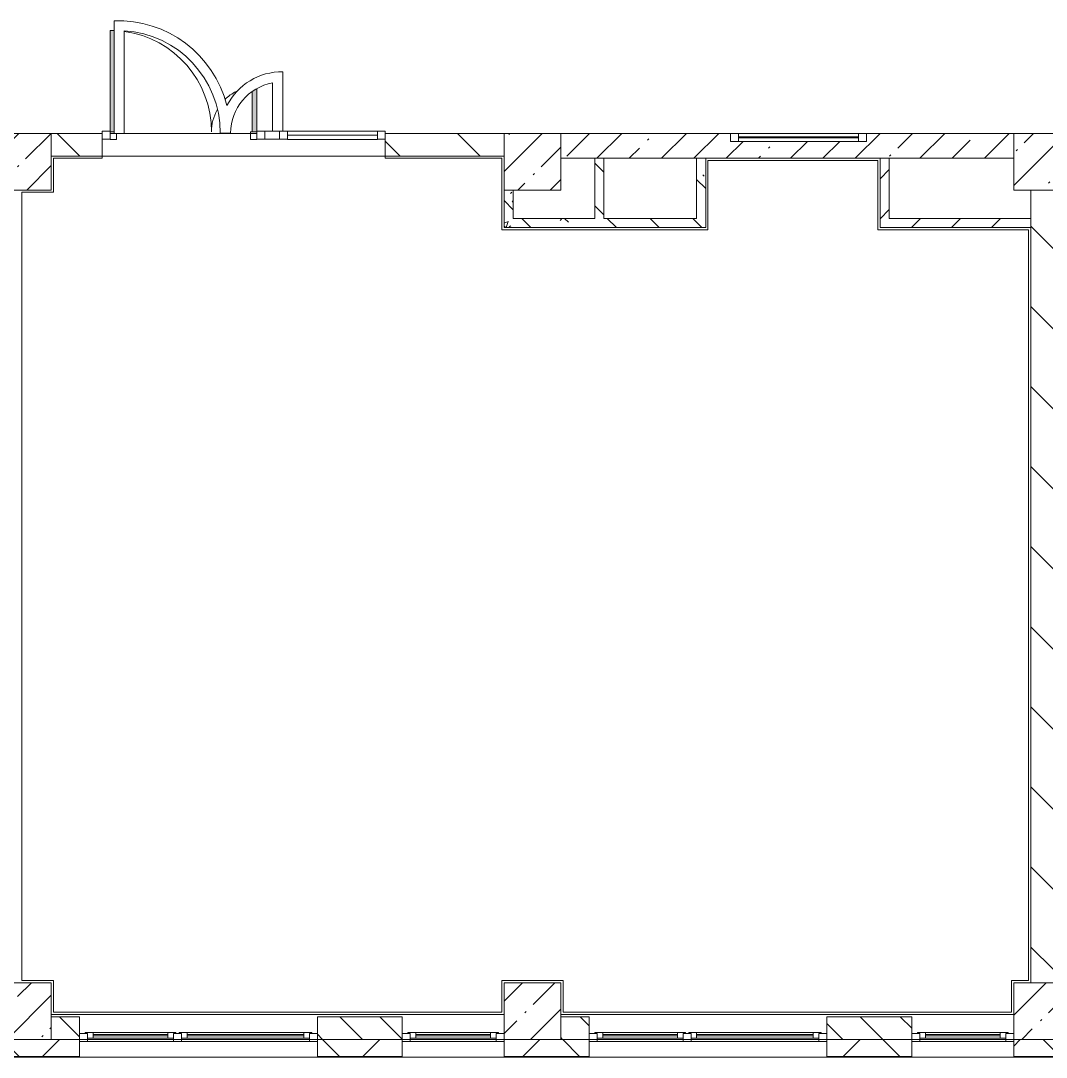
# Model space of a CAD drawing. Header units: millimetres. Extents: x -5426 to 189269, y -8553 to 29000.
# Drawn here: x 109899 to 118957, y -258 to 8895 of the extents above; entities that cross this region are included whole.
import ezdxf

# ---------------------------------------------------------------- set-up
doc = ezdxf.new("R2010")
doc.units = ezdxf.units.MM
for name, color, linetype, lineweight, true_color in [('A-DETL-GENF-5', 7, 'Continuous', 5, 0xaaaaaa), ('A-DOOR-2', 7, 'Continuous', 5, 0xaaaaaa), ('A-DOOR-3', 7, 'Continuous', 5, 0xe2e2e2), ('A-FLOR-2', 7, 'Continuous', 5, 0xaaaaaa), ('I-WALL-22', 7, 'Continuous', 5, 0x787878)]:
    doc.layers.add(name, color=color, linetype=linetype, lineweight=lineweight, true_color=true_color)
for name, color, linetype, lineweight in [('A-GLAZ-2', 7, 'Continuous', 5), ('A-GLAZ-CURT-2', 7, 'Continuous', 5), ('A-GLAZ-CWMG-2', 7, 'Continuous', 5), ('A-WALL', 7, 'Continuous', 9), ('A-WALL-5', 7, 'Continuous', 5), ('I-WALL-20', 7, 'Continuous', 5), ('S-COLS-2', 7, 'Continuous', 5)]:
    doc.layers.add(name, color=color, linetype=linetype, lineweight=lineweight)
pattern_1 = [(45, (62258.8, 0), (-353.5534, 353.5534), []), (135, (62258.8, 0), (-353.5534, -353.5534), [])]
pattern_2 = [(135, (62258.8, 0), (-353.5534, -353.5534), [])]
pattern_3 = [(45, (62258.82, 0), (-176.7767, 176.7767), [])]
pattern_4 = [(135, (62258.8, 0), (-377.171, -377.171), [533.4, -88.9, 17.78, -88.9]), (135, (62258.8, 376.94), (-377.171, -377.171), []), (50, (62258.8, 0), (637.6445, -55.7866), [66.675, -733.425]), (355, (62258.8, 0), (-123.3494, 668.699), [53.34, -586.74]), (100.451, (62311.96, -4.65), (514.299, 612.908), [56.665, -623.315]), (46.184, (62258.8, 177.8), (948.776, -147.15), [100.012, -1100.137]), (96.636, (62337.9, 165.5), (830.909, 865.997), [84.998, -934.973]), (351.184, (62258.8, 177.8), (830.918, 865.988), [80.01, -880.11]), (21, (62347.7, 133.35), (530.6506, -357.9283), [66.675, -733.425]), (326, (62347.7, 133.35), (216.308, 644.6585), [53.34, -586.74]), (71.451, (62391.94, 103.5), (746.9596, 286.724), [56.665, -623.315]), (37.5, (62258.82, 0), (10.8105, 295.9426), [16.764, -562.864, 16.764, -578.866, -588.962]), (37.5, (62258.82, 0), (10.8105, 295.9426), [-1175.258, 16.764, -572.198]), (7.5, (62258.82, 0), (233.8692, 350.6318), [16.764, -322.834, 16.764, -549.529, -224.472]), (7.5, (62258.82, 0), (233.8692, 350.6318), [-905.891, 16.764, -207.708]), (327.5, (62060.58, 0), (474.5678, -20.0513), [16.764, -205.486, 16.764, -676.656, -920.115]), (327.5, (62060.58, 0), (474.5678, -20.0513), [-915.67, 16.764, -903.351]), (317.5, (61971.68, 0), (518.4522, 88.9934), [16.764, -272.161, 16.764, -443.738, -653.415]), (317.5, (61971.68, 0), (518.4522, 88.9934), [-749.427, 16.764, -636.651])]

# ---------------------------------------------------------------- blocks, each defined once
blk = doc.blocks.new('BSC_Колонна _Прямоугольная - 500х500-V64-3_4_1_птичка')
at = {"layer": 'S-COLS-2'}
h = blk.add_hatch(dxfattribs=at)
h.set_pattern_fill('FP_47', color=256, style=0, pattern_type=2)
h.set_pattern_definition([(45, (-47660, -7650), (-285.123, 285.123), []), (45, (-47374.88, -7650), (-285.123, 285.123), [504.031, -100.806, 16.764, -84.042])])
h.paths.add_polyline_path([(-113.1, -250), (250, -250), (250, 250), (-250, 250), (-250, -250)])
for p, q in [((250, 250), (-250, 250)), ((-250, 250), (-250, -250)), ((250, -250), (250, 250)), ((-250, -250), (250, -250))]:
    blk.add_line(p, q, dxfattribs=at)
blk = doc.blocks.new('BSC_Колонна _Прямоугольная - 500х500-V65-3_4_1_птичка')
at = {"layer": 'S-COLS-2'}
h = blk.add_hatch(dxfattribs=at)
h.set_pattern_fill('FP_48', color=256, style=0, pattern_type=2)
h.set_pattern_definition([(45, (-52160, -7650), (-285.123, 285.123), []), (45, (-51874.88, -7650), (-285.123, 285.123), [504.031, -100.806, 16.764, -84.042])])
h.paths.add_polyline_path([(-250, -250), (250, -250), (250, 250), (-250, 250)])
for p, q in [((250, 250), (-250, 250)), ((-250, 250), (-250, -250)), ((250, -250), (250, 250)), ((-250, -250), (250, -250))]:
    blk.add_line(p, q, dxfattribs=at)
blk = doc.blocks.new('BSC_Колонна _Прямоугольная - 500х500-V71-3_4_1_птичка')
at = {"layer": 'S-COLS-2'}
h = blk.add_hatch(dxfattribs=at)
h.set_pattern_fill('FP_54', color=256, style=0, pattern_type=2)
h.set_pattern_definition([(45, (-47660, -150), (-285.123, 285.123), []), (45, (-47374.88, -150), (-285.123, 285.123), [504.031, -100.806, 16.764, -84.042])])
h.paths.add_polyline_path([(-250, -250), (250, -250), (250, 250), (-250, 250)])
for p, q in [((250, 250), (-250, 250)), ((-250, 250), (-250, -250)), ((250, -250), (250, 250)), ((-250, -250), (250, -250))]:
    blk.add_line(p, q, dxfattribs=at)
blk = doc.blocks.new('BSC_Колонна _Прямоугольная - 500х500-V72-3_4_1_птичка')
at = {"layer": 'S-COLS-2'}
h = blk.add_hatch(dxfattribs=at)
h.set_pattern_fill('FP_55', color=256, style=0, pattern_type=2)
h.set_pattern_definition([(45, (-52160, -150), (-285.123, 285.123), []), (45, (-51874.88, -150), (-285.123, 285.123), [504.031, -100.806, 16.764, -84.042])])
h.paths.add_polyline_path([(-250, -250), (250, -250), (250, 250), (-250, 250)])
for p, q in [((250, 250), (-250, 250)), ((-250, 250), (-250, -250)), ((250, -250), (250, 250)), ((-250, -250), (250, -250))]:
    blk.add_line(p, q, dxfattribs=at)
blk = doc.blocks.new('BSC_Колонна _Прямоугольная - 500х500-V85-3_4_1_птичка')
at = {"layer": 'S-COLS-2'}
h = blk.add_hatch(dxfattribs=at)
h.set_pattern_fill('FP_75', color=256, style=0, pattern_type=2)
h.set_pattern_definition([(45, (-56660, -150), (-285.123, 285.123), []), (45, (-56374.88, -150), (-285.123, 285.123), [504.031, -100.806, 16.764, -84.042])])
h.paths.add_polyline_path([(-250, -250), (250, -250), (250, 250), (-250, 250), (-250, 80.5)])
for p, q in [((250, 250), (-250, 250)), ((-250, 250), (-250, -250)), ((250, -250), (250, 250)), ((-250, -250), (250, -250))]:
    blk.add_line(p, q, dxfattribs=at)
blk = doc.blocks.new('BSC_Колонна _Прямоугольная - 500х500-V86-3_4_1_птичка')
at = {"layer": 'S-COLS-2'}
h = blk.add_hatch(dxfattribs=at)
h.set_pattern_fill('FP_76', color=256, style=0, pattern_type=2)
h.set_pattern_definition([(45, (-56660, -7650), (-285.123, 285.123), []), (45, (-56374.88, -7650), (-285.123, 285.123), [504.031, -100.806, 16.764, -84.042])])
h.paths.add_polyline_path([(-250, -250), (250, -250), (250, 250), (-250, 250)])
for p, q in [((250, 250), (-250, 250)), ((-250, 250), (-250, -250)), ((250, -250), (250, 250)), ((-250, -250), (250, -250))]:
    blk.add_line(p, q, dxfattribs=at)
blk = doc.blocks.new('120_Окно_СКБ_1Ст - 120_Окно_СКБ_1Ст 900х2500_h_-V96-3_4_1_птичка')
at = {"layer": 'A-GLAZ-2'}
for p, q in [((-450, -127), (-450, -57)), ((-450, -57), (-380, -57)), ((450, -57), (-450, -57)), ((-380, -57), (-380, -127)), ((380, -87), (-380, -87)), ((-380, -87), (-380, -127)), ((-330, -137), (-330, -87)), ((330, -137), (330, -87)), ((380, -127), (380, -57)), ((380, -57), (450, -57)), ((380, -127), (380, -87)), ((450, -57), (450, -127)), ((-380, -127), (-450, -127)), ((-450, -127), (-400, -127)), ((-380, -127), (-400, -127)), ((-400, -127), (-400, -137)), ((-400, -137), (400, -137)), ((400, -137), (-400, -137)), ((-330, -107), (330, -107)), ((330, -117), (-330, -117)), ((450, -127), (380, -127)), ((400, -127), (380, -127)), ((400, -127), (450, -127)), ((400, -137), (400, -127))]:
    blk.add_line(p, q, dxfattribs=at)
blk = doc.blocks.new('120_Окно_СКБ_2Ст - 120_Окно_СКБ_2Ст 2100х2400 _мал створка справа_-V97-3_4_1_птичка')
at = {"layer": 'A-GLAZ-2'}
for p, q in [((-1050, -127), (-1050, -57)), ((-1050, -57), (-980, -57)), ((1050, -57), (-1050, -57)), ((-980, -57), (-980, -127)), ((150, -87), (-980, -87)), ((-980, -87), (-980, -127)), ((-930, -137), (-930, -87)), ((100, -137), (100, -87)), ((150, -127), (150, -57)), ((150, -57), (220, -57)), ((150, -127), (150, -87)), ((220, -57), (220, -127)), ((980, -87), (220, -87)), ((220, -87), (220, -127)), ((270, -137), (270, -87)), ((930, -137), (930, -87)), ((980, -127), (980, -57)), ((980, -57), (1050, -57)), ((980, -127), (980, -87)), ((1050, -57), (1050, -127)), ((-980, -127), (-1050, -127)), ((-1050, -127), (-1000, -127)), ((-980, -127), (-1000, -127)), ((-1000, -127), (-1000, -137)), ((-1000, -137), (170, -137)), ((170, -137), (-1000, -137)), ((-930, -107), (100, -107)), ((100, -117), (-930, -117)), ((220, -127), (150, -127)), ((170, -127), (150, -127)), ((170, -127), (200, -127)), ((170, -137), (170, -127)), ((220, -127), (200, -127)), ((200, -127), (200, -137)), ((200, -137), (1000, -137)), ((1000, -137), (200, -137)), ((270, -107), (930, -107)), ((930, -117), (270, -117)), ((1050, -127), (980, -127)), ((1000, -127), (980, -127)), ((1000, -127), (1050, -127)), ((1000, -137), (1000, -127))]:
    blk.add_line(p, q, dxfattribs=at)
blk = doc.blocks.new('120_Окно_СКБ_1Ст - 120_Окно_СКБ_1Ст 900х2500_h_-V144-3_4_1_птичка')
at = {"layer": 'A-GLAZ-2'}
for p, q in [((-450, -127), (-450, -57)), ((-450, -57), (-380, -57)), ((450, -57), (-450, -57)), ((-380, -57), (-380, -127)), ((380, -87), (-380, -87)), ((-380, -87), (-380, -127)), ((-330, -137), (-330, -87)), ((330, -137), (330, -87)), ((380, -127), (380, -57)), ((380, -57), (450, -57)), ((380, -127), (380, -87)), ((450, -57), (450, -127)), ((-380, -127), (-450, -127)), ((-450, -127), (-400, -127)), ((-380, -127), (-400, -127)), ((-400, -127), (-400, -137)), ((-400, -137), (400, -137)), ((400, -137), (-400, -137)), ((-330, -107), (330, -107)), ((330, -117), (-330, -117)), ((450, -127), (380, -127)), ((400, -127), (380, -127)), ((400, -127), (450, -127)), ((400, -137), (400, -127))]:
    blk.add_line(p, q, dxfattribs=at)
blk = doc.blocks.new('Прямоугольный импост - 50 x 70 мм-V201-3_4_1_птичка')
at = {"layer": 'A-GLAZ-CWMG-2'}
for p, q in [((-70, 35), (0, 35)), ((-70, -35), (-70, 35)), ((0, 35), (0, -35)), ((0, -35), (-70, -35))]:
    blk.add_line(p, q, dxfattribs=at)
blk = doc.blocks.new('Дверь_Витражная_остекление_ - ДВН_ДАО_Главный вход_1200 в свету-V202-3_4_1_птичка')
at = {"layer": 'A-DOOR-3'}
for points in [[(-647.5, 30), (-613.5, 35), (-613.5, 925), (-647.5, 921.8), (-647.5, 35)], [(607.5, 30), (647.5, 35), (647.5, 410.5), (607.5, 378.4), (607.5, 35)]]:
    blk.add_hatch(color=256, dxfattribs=at).paths.add_polyline_path(points)
at = {"layer": 'A-DETL-GENF-5'}
for p, q in [((-613.5, 925), (-647.5, 925)), ((-647.5, 925), (-647.5, 35)), ((607.5, 385.1), (607.5, 30)), ((647.5, 35), (647.5, 410.5)), ((-647.5, 30), (-613.5, 30)), ((-613.5, 30), (-647.5, 30)), ((-592.5, -40), (-592.5, 15)), ((592.5, -40), (592.5, 30)), ((592.5, 30), (647.5, 30)), ((607.5, 30), (647.5, 30)), ((-647.5, -40), (-592.5, -40)), ((647.5, -40), (592.5, -40))]:
    blk.add_line(p, q, dxfattribs=at)
at = {"layer": 'A-DOOR-2'}
for p, q in [((-647.5, 925), (-647.5, 35)), ((647.5, 410.5), (647.5, 35))]:
    blk.add_line(p, q, dxfattribs=at)
for centre, radius, start, end in [((-647.5, 30), 895, 87.78643, 90), ((-647.5, 30), 895, 360, 81.92896), ((647.5, 30), 400, 117.12057, 134.53885), ((647.5, 30), 400, 151.21297, 180)]:
    blk.add_arc(centre, radius, start, end, dxfattribs=at)
blk = doc.blocks.new('Системная панель - Стемалит - 40мм-V203-3_4_1_птичка')
at = {"layer": 'A-GLAZ-CURT-2'}
for p, q in [((65, 35), (-65, 35)), ((-65, 35), (-65, -35)), ((65, -35), (65, 35)), ((-65, -35), (65, -35))]:
    blk.add_line(p, q, dxfattribs=at)
blk = doc.blocks.new('Прямоугольный импост - 50 x 70 мм-V204-3_4_1_птичка')
at = {"layer": 'A-GLAZ-CWMG-2'}
for p, q in [((-35, 35), (35, 35)), ((-35, -35), (-35, 35)), ((35, 35), (35, -35)), ((35, -35), (-35, -35))]:
    blk.add_line(p, q, dxfattribs=at)
blk = doc.blocks.new('Прямоугольный импост - 50 x 70 мм-V205-3_4_1_птичка')
at = {"layer": 'A-GLAZ-CWMG-2'}
for p, q in [((0, 35), (-70, 35)), ((-70, 35), (-70, -35)), ((0, -35), (0, 35)), ((-70, -35), (0, -35))]:
    blk.add_line(p, q, dxfattribs=at)
blk = doc.blocks.new('Системная панель - Стекло - 40мм-V209-3_4_1_птичка')
at = {"layer": 'A-GLAZ-CURT-2'}
for p, q in [((397.5, 0), (-397.5, 0)), ((-397.5, 0), (-397.5, -40)), ((397.5, -40), (397.5, 0)), ((-397.5, -40), (397.5, -40))]:
    blk.add_line(p, q, dxfattribs=at)
blk = doc.blocks.new('Прямоугольный импост - 50 x 70 мм-V207-3_4_1_птичка')
at = {"layer": 'A-GLAZ-CWMG-2'}
for p, q in [((-35, 35), (35, 35)), ((-35, -35), (-35, 35)), ((35, 35), (35, -35)), ((35, -35), (-35, -35))]:
    blk.add_line(p, q, dxfattribs=at)
blk = doc.blocks.new('Прямоугольный импост - 50 x 70 мм-V208-3_4_1_птичка')
at = {"layer": 'A-GLAZ-CWMG-2'}
blk.add_line((42060, 7920), (41265, 7920), dxfattribs=at)
blk = doc.blocks.new('120_Окно_СКБ_1Ст - 120_Окно_СКБ_1Ст 400х1200 EI30-V214-3_4_1_птичка')
at = {"layer": 'A-GLAZ-2'}
for p, q in [((-600, 40), (-600, 110)), ((-600, 110), (-530, 110)), ((600, 110), (-600, 110)), ((-530, 110), (-530, 40)), ((530, 40), (530, 110)), ((530, 110), (600, 110)), ((600, 110), (600, 40)), ((-530, 40), (-600, 40)), ((-600, 40), (600, 40)), ((530, 80), (-530, 80)), ((530, 70), (-530, 70)), ((600, 40), (530, 40))]:
    blk.add_line(p, q, dxfattribs=at)

msp = doc.modelspace()

# ---------------------------------------------------------------- hatches: boundary and pattern name
at = {"layer": 'A-WALL-5'}
h = msp.add_hatch(dxfattribs=at)
h.set_pattern_fill('FP_68', color=256, style=0, pattern_type=2)
h.set_pattern_definition([(135, (62258.82, 0), (-176.7767, -176.7767), [])])
h.paths.add_polyline_path([(127517.6, -100), (127668.8, -100), (127668.8, 100), (127418.8, 100), (127418.8, -100)])
h.paths.add_polyline_path([(117263.3, -100), (117768.8, -100), (117768.8, 100), (117018.8, 100), (117018.8, -100)])
h.paths.add_polyline_path([(119168.8, -100), (120068.8, -100), (120068.8, 100), (119168.8, 100), (119168.8, -52.2)])
h.paths.add_polyline_path([(126518.8, -100), (126518.8, 100), (125968.8, 100), (125968.8, -100)])
h.paths.add_polyline_path([(123668.8, -100), (123868.8, -100), (123868.8, 100), (123668.8, 100), (123668.8, 42.9)])
h.paths.add_polyline_path([(106076.9, -100), (106568.8, -100), (106568.8, 100), (105668.8, 100), (105668.8, -100)])
h.paths.add_polyline_path([(110418.8, -100), (110418.8, 100), (110168.8, 100), (110168.8, -100)])
h.paths.add_polyline_path([(113268.8, -100), (113268.8, 100), (112518.8, 100), (112518.8, -100)])
h.paths.add_polyline_path([(104918.8, -100), (105168.8, -100), (105168.8, 100), (104918.8, 100)])
h.paths.add_polyline_path([(114668.8, -100), (114918.8, -100), (114918.8, 100), (114668.8, 100), (114668.8, 33.3)])
h.paths.add_polyline_path([(104018.8, -100), (104018.8, 100), (103398.8, 100), (103398.8, -100)])
h.paths.add_polyline_path([(100798.8, -100), (100798.8, 100), (100748.8, 100), (100748.8, -100)])
h = msp.add_hatch(dxfattribs=at)
h.set_pattern_fill('FP_70', color=256, style=0, pattern_type=2)
h.set_pattern_definition(pattern_1)
h.paths.add_polyline_path([(117263.3, -250), (117768.8, -250), (117768.8, -100), (117018.8, -100), (117018.8, -250)])
h.paths.add_polyline_path([(118885.9, -250), (118885.9, -100), (118668.8, -100), (118668.8, -250)])
h.paths.add_polyline_path([(113268.8, -250), (113268.8, -100), (112518.8, -100), (112518.8, -250)])
h.paths.add_polyline_path([(103398.8, -250), (104018.8, -250), (104018.8, -100), (103398.8, -100)])
h.paths.add_polyline_path([(110168.8, -250), (110418.8, -250), (110418.8, -100), (109668.8, -100), (109668.8, -250), (109805.7, -250)])
h.paths.add_polyline_path([(104918.8, -250), (106568.8, -250), (106568.8, -100), (104918.8, -100)])
h.paths.add_polyline_path([(114918.8, -250), (114918.8, -100), (114168.8, -100), (114168.8, -250), (114466.7, -250)])
h.paths.add_polyline_path([(101298.8, -250), (101298.8, -100), (100568.8, -100), (100568.8, -250)])
h = msp.add_hatch(dxfattribs=at)
h.set_pattern_fill('FP_70', color=256, style=0, pattern_type=2)
h.set_pattern_definition(pattern_1)
h.paths.add_polyline_path([(132918.8, -250), (132918.8, -100), (129318.8, -100), (129318.8, -250), (132178.6, -250)])
h.paths.add_polyline_path([(137958.8, -250), (137958.8, -100), (133818.8, -100), (133818.8, -250), (137771.8, -250)])
h.paths.add_polyline_path([(119168.8, -250), (120068.8, -250), (120068.8, -100), (118885.9, -100), (118885.9, -250), (119127.7, -250)])
h.paths.add_polyline_path([(123668.8, -250), (123868.8, -250), (123868.8, -100), (123168.8, -100), (123168.8, -250)])
h.paths.add_polyline_path([(125968.8, -250), (126518.8, -250), (126518.8, -100), (125968.8, -100)])
h.paths.add_polyline_path([(128168.8, -250), (128418.8, -250), (128418.8, -100), (127418.8, -100), (127418.8, -250), (127668.8, -250)])
at = {"layer": 'I-WALL-20'}
h = msp.add_hatch(dxfattribs=at)
h.set_pattern_fill('FP_69', color=256, style=0, pattern_type=2)
h.set_pattern_definition(pattern_2)
h.paths.add_polyline_path([(113534.5, 7700), (114168.8, 7700), (114168.8, 7900), (113118.8, 7900), (113118.8, 7700)])
h.paths.add_polyline_path([(110168.8, 7700), (110618.8, 7700), (110618.8, 7900), (110168.8, 7900), (110168.8, 7750.3)])
h = msp.add_hatch(dxfattribs=at)
h.set_pattern_fill('FP_66', color=256, style=0, pattern_type=2)
h.set_pattern_definition([(45, (62258.82, 0), (-285.123, 285.123), []), (45, (62543.95, 0), (-285.123, 285.123), [504.031, -100.806, 16.764, -84.042])])
h.paths.add_polyline_path([(118668.8, 7680), (118668.8, 7900), (117368.8, 7900), (117368.8, 7830), (116168.8, 7830), (116168.8, 7900), (114668.8, 7900), (114668.8, 7680), (117568.8, 7680)])
h = msp.add_hatch(dxfattribs=at)
h.set_pattern_fill('FP_71', color=256, style=0, pattern_type=2)
h.set_pattern_definition(pattern_3)
h.paths.add_polyline_path([(117568.8, 7070), (117568.8, 7680), (117488.8, 7680), (117488.8, 7070)])
h = msp.add_hatch(dxfattribs=at)
h.set_pattern_fill('FP_69', color=256, style=0, pattern_type=2)
h.set_pattern_definition(pattern_2)
h.paths.add_polyline_path([(118819.5, 400), (119019.5, 400), (119019.5, 7400), (118819.5, 7400), (118819.5, 808.9)])
h = msp.add_hatch(dxfattribs=at)
h.set_pattern_fill('FP_71', color=256, style=0, pattern_type=2)
h.set_pattern_definition(pattern_3)
h.paths.add_polyline_path([(118819.5, 7070), (118819.5, 7150), (117568.8, 7150), (117568.8, 7070)])
at = {"layer": 'I-WALL-22'}
h = msp.add_hatch(dxfattribs=at)
h.set_pattern_fill('FP_74', color=256, style=0, pattern_type=2)
h.set_pattern_definition(pattern_4)
h.paths.add_polyline_path([(115048.8, 7150), (115048.8, 7680), (114968.8, 7680), (114968.8, 7150)])
h = msp.add_hatch(dxfattribs=at)
h.set_pattern_fill('FP_74', color=256, style=0, pattern_type=2)
h.set_pattern_definition(pattern_4)
h.paths.add_polyline_path([(115948.8, 7150), (115948.8, 7680), (115868.8, 7680), (115868.8, 7150)])
h = msp.add_hatch(dxfattribs=at)
h.set_pattern_fill('FP_74', color=256, style=0, pattern_type=2)
h.set_pattern_definition(pattern_4)
h.paths.add_polyline_path([(114248.8, 7150), (114248.8, 7400), (114168.8, 7400), (114168.8, 7150)])
h = msp.add_hatch(dxfattribs=at)
h.set_pattern_fill('FP_74', color=256, style=0, pattern_type=2)
h.set_pattern_definition(pattern_4)
h.paths.add_polyline_path([(115398.9, 7070), (115948.8, 7070), (115948.8, 7150), (114168.8, 7150), (114168.8, 7070)])

# ---------------------------------------------------------------- linework, layer by layer
at = {"layer": 'A-FLOR-2'}
for p, q in [((110722.8, 8894.4), (110722.8, 7900)), ((110812.8, 7900), (110812.8, 8806.8)), ((112213, 7920), (112213, 8443.9)), ((112123, 8346.4), (112123, 7920)), ((110722.8, 7900), (110812.8, 7900)), ((111661.5, 7903.5), (111751.5, 7903.5)), ((110618.8, 7700), (110618.8, 7680)), ((113118.8, 7680), (113118.8, 7700)), ((110618.8, 7680), (110188.8, 7680)), ((110188.8, 7680), (110188.8, 7380)), ((114148.8, 7680), (113118.8, 7680)), ((114148.8, 7050), (114148.8, 7680)), ((117468.8, 7660), (115968.8, 7660)), ((115968.8, 7660), (115968.8, 7050)), ((117468.8, 7050), (117468.8, 7660)), ((110188.8, 7380), (109908.8, 7380)), ((109908.8, 7380), (109908.8, 420)), ((115968.8, 7050), (114148.8, 7050)), ((118799.5, 7050), (117468.8, 7050)), ((118799.5, 420), (118799.5, 7050)), ((109908.8, 420), (110188.8, 420)), ((110188.8, 420), (110188.8, 140)), ((114148.8, 140), (114148.8, 420)), ((114148.8, 420), (114688.8, 420)), ((114688.8, 420), (114688.8, 140)), ((118648.8, 140), (118648.8, 420)), ((118648.8, 420), (118799.5, 420)), ((110188.8, 140), (114148.8, 140)), ((114688.8, 140), (118648.8, 140))]:
    msp.add_line(p, q, dxfattribs=at)
for centre, radius, start, end in [((110756.5, 7900), 995, 14.33829, 91.93805), ((110756.5, 7903.5), 905, 360, 86.42904), ((112205.5, 7900), 544, 89.21005, 153.06648), ((112205.5, 7900), 454, 100.46985, 179.55829)]:
    msp.add_arc(centre, radius, start, end, dxfattribs=at)
at = {"layer": 'A-WALL'}
for p, q in [((115948.8, 7680), (115868.8, 7680)), ((117568.8, 7680), (117488.8, 7680)), ((118819.5, 7070), (118819.5, 7150)), ((110168.8, -100), (110418.8, -100)), ((112518.8, -100), (113268.8, -100)), ((114668.8, -100), (114918.8, -100)), ((117018.8, -100), (117768.8, -100)), ((109668.8, -250), (110418.8, -250)), ((109668.8, -253), (110418.8, -253)), ((112518.8, -250), (113268.8, -250)), ((112518.8, -253), (113268.8, -253)), ((114168.8, -250), (114918.8, -250)), ((114168.8, -253), (114918.8, -253)), ((117018.8, -250), (117768.8, -250)), ((117018.8, -253), (117768.8, -253)), ((118668.8, -250), (120068.8, -250)), ((118668.8, -253), (120068.8, -253))]:
    msp.add_line(p, q, dxfattribs=at)
at = {"layer": 'A-WALL-5'}
for p, q in [((110418.8, 100), (110168.8, 100)), ((110418.8, -258), (110418.8, 100)), ((113268.8, 100), (112518.8, 100)), ((112518.8, 100), (112518.8, -258)), ((113268.8, -258), (113268.8, 100)), ((114918.8, 100), (114668.8, 100)), ((114918.8, -258), (114918.8, 100)), ((117768.8, 100), (117018.8, 100)), ((117018.8, 100), (117018.8, -258)), ((117768.8, -258), (117768.8, 100)), ((110418.8, -100), (112518.8, -100)), ((113268.8, -100), (114168.8, -100)), ((114168.8, -100), (114168.8, -258)), ((114918.8, -100), (117018.8, -100)), ((117768.8, -100), (118668.8, -100)), ((118668.8, -100), (118668.8, -258)), ((113268.8, -258), (101298.8, -258)), ((126518.8, -258), (113268.8, -258))]:
    msp.add_line(p, q, dxfattribs=at)
at = {"layer": 'I-WALL-20'}
for p, q in [((110618.8, 7900), (110168.8, 7900)), ((110618.8, 7700), (110618.8, 7900)), ((110688.8, 7900), (110722.8, 7900)), ((110812.8, 7900), (111983.8, 7900)), ((114168.8, 7900), (113118.8, 7900)), ((113118.8, 7900), (113118.8, 7700)), ((116168.8, 7900), (114668.8, 7900)), ((118668.8, 7900), (117368.8, 7900)), ((114168.8, 7700), (110168.8, 7700)), ((114668.8, 7680), (115868.8, 7680)), ((114968.8, 7680), (114968.8, 7150)), ((115048.8, 7150), (115048.8, 7680)), ((115868.8, 7680), (115868.8, 7150)), ((115948.8, 7070), (115948.8, 7680)), ((115948.8, 7680), (117488.8, 7680)), ((117488.8, 7680), (117488.8, 7070)), ((117568.8, 7150), (117568.8, 7680)), ((117568.8, 7680), (118668.8, 7680)), ((114168.8, 7400), (114168.8, 7070)), ((114248.8, 7150), (114248.8, 7400)), ((118819.5, 7400), (118819.5, 7150)), ((114968.8, 7150), (114248.8, 7150)), ((115868.8, 7150), (115048.8, 7150)), ((118819.5, 7150), (117568.8, 7150)), ((114168.8, 7070), (115948.8, 7070)), ((117488.8, 7070), (118819.5, 7070)), ((118819.5, 7070), (118819.5, 400)), ((110168.8, 120), (114168.8, 120)), ((114668.8, 120), (118668.8, 120))]:
    msp.add_line(p, q, dxfattribs=at)

# ---------------------------------------------------------------- block references
at = {"layer": 'A-DOOR-2'}
msp.add_blockref('Дверь_Витражная_остекление_ - ДВН_ДАО_Главный вход_1200 в свету-V202-3_4_1_птичка', (111336.3, 7885), dxfattribs=at)
at = {"layer": 'A-GLAZ-2'}
msp.add_blockref('120_Окно_СКБ_1Ст - 120_Окно_СКБ_1Ст 400х1200 EI30-V214-3_4_1_птичка', (116768.8, 7790), dxfattribs=at)
at = {"layer": 'A-GLAZ-2', "rotation": 180}
for name, p in [('120_Окно_СКБ_2Ст - 120_Окно_СКБ_2Ст 2100х2400 _мал створка справа_-V97-3_4_1_птичка', (111468.8, -175)), ('120_Окно_СКБ_1Ст - 120_Окно_СКБ_1Ст 900х2500_h_-V144-3_4_1_птичка', (113718.8, -175)), ('120_Окно_СКБ_2Ст - 120_Окно_СКБ_2Ст 2100х2400 _мал створка справа_-V97-3_4_1_птичка', (115968.8, -175)), ('120_Окно_СКБ_1Ст - 120_Окно_СКБ_1Ст 900х2500_h_-V96-3_4_1_птичка', (118218.8, -175))]:
    msp.add_blockref(name, p, dxfattribs=at)
at = {"layer": 'A-GLAZ-CURT-2'}
for name, p in [('Системная панель - Стемалит - 40мм-V203-3_4_1_птичка', (112118.8, 7885)), ('Системная панель - Стекло - 40мм-V209-3_4_1_птичка', (112651.3, 7885))]:
    msp.add_blockref(name, p, dxfattribs=at)
at = {"layer": 'A-GLAZ-CWMG-2', "rotation": 180}
msp.add_blockref('Прямоугольный импост - 50 x 70 мм-V205-3_4_1_птичка', (110618.8, 7885), dxfattribs=at)
at = {"layer": 'A-GLAZ-CWMG-2', "extrusion": (0, 0, -1), "rotation": 180}
for name, p in [('Прямоугольный импост - 50 x 70 мм-V204-3_4_1_птичка', (-112018.8, 7885)), ('Прямоугольный импост - 50 x 70 мм-V207-3_4_1_птичка', (-112218.8, 7885)), ('Прямоугольный импост - 50 x 70 мм-V201-3_4_1_птичка', (-113118.8, 7885))]:
    msp.add_blockref(name, p, dxfattribs=at)
at = {"layer": 'A-GLAZ-CWMG-2'}
msp.add_blockref('Прямоугольный импост - 50 x 70 мм-V208-3_4_1_птичка', (70988.8, 0), dxfattribs=at)
at = {"layer": 'S-COLS-2'}
for name, p in [('BSC_Колонна _Прямоугольная - 500х500-V64-3_4_1_птичка', (109918.8, 7650)), ('BSC_Колонна _Прямоугольная - 500х500-V65-3_4_1_птичка', (114418.8, 7650)), ('BSC_Колонна _Прямоугольная - 500х500-V86-3_4_1_птичка', (118918.8, 7650)), ('BSC_Колонна _Прямоугольная - 500х500-V71-3_4_1_птичка', (109918.8, 150)), ('BSC_Колонна _Прямоугольная - 500х500-V72-3_4_1_птичка', (114418.8, 150)), ('BSC_Колонна _Прямоугольная - 500х500-V85-3_4_1_птичка', (118918.8, 150))]:
    msp.add_blockref(name, p, dxfattribs=at)

doc.saveas('drawing.dxf')
